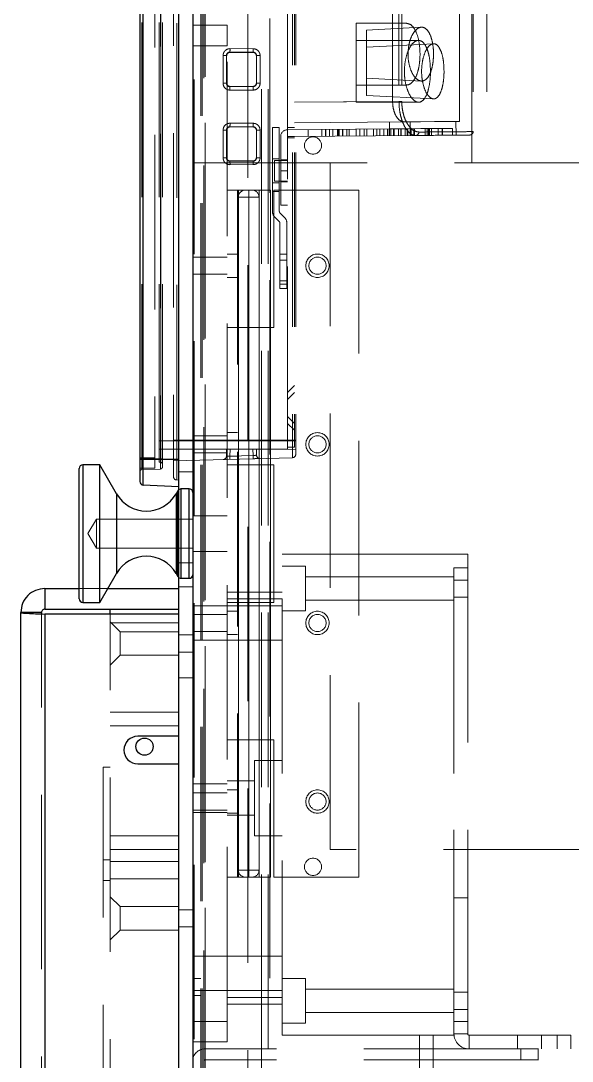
# Model space of a CAD drawing. Header units: millimetres. Extents: x 108 to 5832, y 144 to 4056.
# Drawn here: x 3831.8 to 3912, y 1294 to 1445.5 of the extents above; entities that cross this region are included whole.
import ezdxf

# ---------------------------------------------------------------- set-up
doc = ezdxf.new("R2010")
doc.units = ezdxf.units.MM
doc.header["$LTSCALE"] = 20
doc.linetypes.add('HIDDEN', pattern=[1.905, 1.27, -0.635])

msp = doc.modelspace()

# ---------------------------------------------------------------- linework, layer by layer
at = {"color": 7, "linetype": 'Continuous', "lineweight": 25}
for p, q in [((3856.82, 1767.81), (3856.82, 1131.81)), ((3849.12, 1525.43), (3849.12, 1381.61)), ((3854.82, 1377.22), (3854.82, 1522.41)), ((3849.59, 1381.61), (3849.12, 1381.61)), ((3854.82, 1381.61), (3849.59, 1381.61)), ((3849.59, 1381.61), (3849.59, 1377.89)), ((3840.32, 1366.85), (3840.32, 1380.31)), ((3843.32, 1380.81), (3840.82, 1380.81)), ((3845.75, 1376.6), (3843.32, 1380.81)), ((3843.32, 1360.81), (3843.32, 1380.81)), ((3854.82, 1377.61), (3849.59, 1377.89)), ((3854.68, 1377.06), (3854.41, 1376.6)), ((3856.32, 1377.31), (3855.11, 1377.31)), ((3840.32, 1361.31), (3840.32, 1366.85)), ((3843.32, 1360.81), (3845.75, 1365.02)), ((3854.41, 1365.02), (3854.68, 1364.56)), ((3854.82, 1219.22), (3854.82, 1364.41)), ((3855.11, 1364.31), (3856.32, 1364.31)), ((3835.32, 1362.81), (3835.32, 1359.81)), ((3835.32, 1362.81), (3840.32, 1362.81)), ((3844.47, 1362.81), (3854.82, 1362.81)), ((3840.82, 1360.81), (3843.32, 1360.81)), ((3831.82, 1269.31), (3831.82, 1359.31)), ((3834.82, 1359.31), (3831.82, 1359.31)), ((3835.32, 1359.81), (3854.82, 1359.81)), ((3835.32, 1359.11), (3835.32, 1269.52)), ((3854.82, 1359.11), (3835.32, 1359.11)), ((3844.82, 1359.11), (3844.82, 1359.81)), ((3854.82, 1341.31), (3848.82, 1341.31)), ((3848.82, 1337.31), (3854.82, 1337.31))]:
    msp.add_line(p, q, dxfattribs=at)
at = {"color": 1, "linetype": 'HIDDEN', "lineweight": 18}
for p, q in [((3858.62, 1767.51), (3858.62, 1132.12)), ((3858.42, 1132.32), (3858.42, 1767.31)), ((3858.02, 1761.81), (3858.02, 1137.81)), ((3858.22, 1761.81), (3858.22, 1137.81)), ((3858.62, 1138.52), (3858.62, 1761.11)), ((3857.02, 1144.81), (3857.02, 1754.81)), ((3864.82, 1752.81), (3864.82, 1146.81)), ((3849.41, 1381.71), (3849.41, 1619.51)), ((3849.59, 1381.61), (3849.59, 1619.61)), ((3851.32, 1619.36), (3851.32, 1381.86)), ((3851.92, 1381.71), (3851.92, 1619.52)), ((3852.13, 1619.51), (3852.13, 1381.71)), ((3852.19, 1381.71), (3852.19, 1619.51)), ((3852.19, 1619.51), (3852.19, 1381.71)), ((3852.42, 1381.71), (3852.42, 1619.51)), ((3854.02, 1619.61), (3854.02, 1381.61)), ((3854.5, 1381.61), (3854.5, 1619.61)), ((3870.62, 1384.31), (3870.62, 1616.91)), ((3871.33, 1616.81), (3871.33, 1384.41)), ((3871.62, 1616.81), (3871.62, 1384.41)), ((3871.82, 1616.81), (3871.82, 1384.41)), ((3849.13, 1406.31), (3849.13, 1594.91)), ((3895.62, 1430.82), (3895.62, 1582.35)), ((3897.42, 1424.81), (3897.42, 1574.81)), ((3897.62, 1574.81), (3897.62, 1424.81)), ((3899.62, 1574.81), (3899.62, 1424.81)), ((3885.9, 1445.11), (3885.9, 1569.11)), ((3886.82, 1461.52), (3886.82, 1433.74)), ((3887.23, 1461.52), (3887.23, 1433.74)), ((3866.82, 1295.81), (3866.82, 1445.81)), ((3867.82, 1295.81), (3867.82, 1445.81)), ((3868.02, 1445.81), (3868.02, 1295.81)), ((3880.62, 1436.11), (3880.62, 1445.11)), ((3880.62, 1445.11), (3885.9, 1445.11)), ((3885.9, 1445.11), (3887.86, 1445.11)), ((3885.9, 1445.11), (3885.9, 1436.11)), ((3856.82, 1444.81), (3861.82, 1444.81)), ((3861.82, 1444.81), (3861.82, 1441.81)), ((3890.08, 1444.53), (3882.12, 1444.11)), ((3882.12, 1444.11), (3882.12, 1437.11)), ((3861.82, 1441.81), (3856.82, 1441.81)), ((3861.82, 1299.81), (3861.82, 1441.81)), ((3889.68, 1442.61), (3880.62, 1442.61)), ((3891.84, 1442.12), (3882.12, 1441.61)), ((3861.24, 1436.37), (3861.24, 1440.41)), ((3861.24, 1440.41), (3861.73, 1440.41)), ((3861.24, 1440.41), (3861.73, 1440.41)), ((3861.73, 1436.37), (3861.73, 1440.41)), ((3861.76, 1440.37), (3861.73, 1440.41)), ((3861.76, 1436.41), (3861.76, 1440.37)), ((3862.23, 1440.91), (3865.61, 1440.9)), ((3862.26, 1440.87), (3862.23, 1440.91)), ((3862.24, 1441.41), (3865.62, 1441.4)), ((3862.26, 1440.87), (3865.58, 1440.87)), ((3865.58, 1440.87), (3865.61, 1440.9)), ((3866.11, 1440.4), (3866.08, 1440.37)), ((3866.08, 1440.37), (3866.08, 1436.41)), ((3866.11, 1440.4), (3866.62, 1440.4)), ((3866.11, 1440.4), (3866.11, 1436.38)), ((3866.62, 1440.4), (3866.11, 1440.4)), ((3866.62, 1440.4), (3866.62, 1436.38)), ((3861.24, 1436.37), (3861.73, 1436.37)), ((3861.24, 1436.37), (3861.73, 1436.37)), ((3861.76, 1436.41), (3861.73, 1436.37)), ((3862.26, 1435.91), (3862.23, 1435.87)), ((3865.61, 1435.88), (3862.23, 1435.87)), ((3865.58, 1435.91), (3862.26, 1435.91)), ((3865.58, 1435.91), (3865.61, 1435.88)), ((3866.08, 1436.41), (3866.11, 1436.38)), ((3866.62, 1436.38), (3866.11, 1436.38)), ((3866.62, 1436.38), (3866.11, 1436.38)), ((3885.9, 1436.11), (3880.62, 1436.11)), ((3880.62, 1436.11), (3880.62, 1433.61)), ((3882.12, 1437.11), (3882.12, 1434.61)), ((3882.12, 1437.11), (3890.08, 1436.7)), ((3887.86, 1436.11), (3885.9, 1436.11)), ((3885.9, 1433.74), (3885.9, 1436.11)), ((3865.62, 1435.38), (3862.24, 1435.37)), ((3882.12, 1434.61), (3891.84, 1434.1)), ((3886.82, 1433.74), (3871.62, 1433.61)), ((3871.62, 1433.61), (3885.9, 1433.74)), ((3880.62, 1433.61), (3889.68, 1433.61)), ((3887.23, 1433.74), (3886.82, 1433.74)), ((3887.23, 1433.74), (3886.82, 1433.74)), ((3862.23, 1430.06), (3865.61, 1430.05)), ((3862.23, 1430.06), (3862.26, 1430.02)), ((3862.24, 1430.56), (3865.62, 1430.55)), ((3862.26, 1430.02), (3865.58, 1430.02)), ((3865.58, 1430.02), (3865.61, 1430.05)), ((3869.42, 1429.91), (3868.42, 1429.91)), ((3868.42, 1429.91), (3868.42, 1417.74)), ((3869.42, 1417.74), (3869.42, 1429.91)), ((3885.44, 1429.73), (3870.61, 1429.61)), ((3870.62, 1429.91), (3871.62, 1429.91)), ((3887.54, 1430.75), (3871.62, 1430.61)), ((3880.62, 1428.69), (3880.62, 1429.69)), ((3881.12, 1429.7), (3881.12, 1428.7)), ((3881.13, 1428.7), (3881.13, 1429.7)), ((3881.78, 1428.7), (3881.78, 1429.7)), ((3882.13, 1429.71), (3882.13, 1428.71)), ((3883.12, 1428.71), (3883.12, 1429.71)), ((3883.62, 1429.72), (3883.62, 1428.72)), ((3884.04, 1428.72), (3884.04, 1429.72)), ((3884.64, 1428.73), (3884.64, 1429.73)), ((3885.18, 1428.73), (3885.18, 1429.73)), ((3885.21, 1428.73), (3885.21, 1429.73)), ((3885.44, 1429.73), (3885.44, 1428.73)), ((3885.47, 1428.74), (3885.46, 1430.73)), ((3885.62, 1428.74), (3885.62, 1429.74)), ((3886.01, 1428.74), (3886.01, 1429.74)), ((3886.12, 1429.74), (3886.12, 1428.74)), ((3886.76, 1428.75), (3886.76, 1429.75)), ((3887.11, 1428.75), (3887.11, 1429.75)), ((3887.14, 1428.75), (3887.14, 1429.75)), ((3887.74, 1428.75), (3887.74, 1429.75)), ((3888, 1428.76), (3888, 1429.76)), ((3888.11, 1428.76), (3888.11, 1429.76)), ((3888.12, 1428.76), (3888.12, 1429.76)), ((3888.45, 1430.76), (3888.47, 1428.76)), ((3888.62, 1429.76), (3888.62, 1428.76)), ((3889.01, 1428.77), (3889, 1429.77)), ((3889.08, 1428.77), (3889.08, 1429.77)), ((3890.62, 1428.78), (3890.62, 1429.78)), ((3890.95, 1428.78), (3890.95, 1429.78)), ((3891.12, 1429.78), (3891.12, 1428.78)), ((3891.26, 1429.79), (3891.26, 1428.79)), ((3891.55, 1428.79), (3891.55, 1429.79)), ((3892.54, 1428.8), (3892.54, 1429.8)), ((3893.12, 1428.8), (3893.12, 1429.8)), ((3893.14, 1428.8), (3893.14, 1429.8)), ((3894.62, 1429.81), (3894.62, 1428.81)), ((3895.11, 1430.82), (3895.13, 1428.82)), ((3861.24, 1425.52), (3861.24, 1429.56)), ((3861.24, 1429.56), (3861.73, 1429.56)), ((3861.73, 1429.56), (3861.24, 1429.56)), ((3861.73, 1425.52), (3861.73, 1429.56)), ((3861.76, 1429.52), (3861.73, 1429.56)), ((3861.76, 1425.56), (3861.76, 1429.52)), ((3866.08, 1429.52), (3866.11, 1429.55)), ((3866.08, 1429.52), (3866.08, 1425.56)), ((3866.62, 1429.55), (3866.11, 1429.55)), ((3866.11, 1429.55), (3866.11, 1425.53)), ((3866.62, 1429.55), (3866.11, 1429.55)), ((3866.62, 1429.55), (3866.62, 1425.53)), ((3869.62, 1428.61), (3869.62, 1423.61)), ((3870.62, 1428.51), (3870.72, 1428.61)), ((3870.62, 1428.41), (3871.62, 1428.41)), ((3870.72, 1428.61), (3871.62, 1428.61)), ((3889.26, 1428.77), (3871.62, 1428.61)), ((3873.62, 1429.63), (3873.62, 1428.63)), ((3875.62, 1428.65), (3875.62, 1429.65)), ((3876.12, 1429.65), (3876.12, 1428.65)), ((3876.21, 1429.65), (3876.21, 1428.65)), ((3876.71, 1428.66), (3876.71, 1429.66)), ((3877.21, 1428.66), (3877.21, 1429.66)), ((3877.88, 1428.67), (3877.88, 1429.67)), ((3878, 1428.67), (3878, 1429.67)), ((3878.12, 1428.67), (3878.12, 1429.67)), ((3878.6, 1428.68), (3878.6, 1429.68)), ((3878.62, 1429.68), (3878.62, 1428.68)), ((3878.64, 1428.68), (3878.64, 1429.68)), ((3879.24, 1428.68), (3879.24, 1429.68)), ((3879.56, 1428.68), (3879.56, 1429.68)), ((3861.24, 1425.52), (3861.73, 1425.52)), ((3861.24, 1425.52), (3861.73, 1425.52)), ((3861.76, 1425.56), (3861.73, 1425.52)), ((3866.08, 1425.56), (3866.11, 1425.53)), ((3866.62, 1425.53), (3866.11, 1425.53)), ((3866.62, 1425.53), (3866.11, 1425.53)), ((3869.42, 1425.36), (3868.42, 1425.36)), ((3870.62, 1425.21), (3869.62, 1425.21)), ((3856.82, 1424.81), (3897.42, 1424.81)), ((3862.26, 1425.06), (3862.23, 1425.02)), ((3865.61, 1425.03), (3862.23, 1425.02)), ((3865.62, 1424.53), (3862.24, 1424.52)), ((3865.58, 1425.06), (3862.26, 1425.06)), ((3865.58, 1425.06), (3865.61, 1425.03)), ((3868.72, 1425.11), (3868.72, 1422.11)), ((3870.62, 1425.11), (3868.72, 1425.11)), ((3876.82, 1324.81), (3876.82, 1424.81)), ((3899.62, 1424.81), (3897.42, 1424.81)), ((3899.62, 1424.81), (3956.82, 1424.81)), ((3869.62, 1423.61), (3870.62, 1423.61)), ((3869.62, 1423.61), (3869.62, 1418.61)), ((3861.82, 1420.81), (3863.32, 1420.81)), ((3863.32, 1420.81), (3863.32, 1320.81)), ((3863.32, 1420.81), (3864.97, 1420.81)), ((3863.47, 1420.81), (3863.47, 1400.81)), ((3864.97, 1420.81), (3864.97, 1400.81)), ((3868.12, 1420.81), (3864.97, 1420.81)), ((3866.47, 1400.81), (3866.47, 1420.81)), ((3868.12, 1400.81), (3868.12, 1420.81)), ((3868.42, 1421.86), (3869.42, 1421.86)), ((3868.42, 1420.61), (3869.42, 1420.61)), ((3880.97, 1420.81), (3868.62, 1420.81)), ((3868.62, 1420.81), (3868.62, 1400.81)), ((3868.72, 1422.11), (3870.62, 1422.11)), ((3869.62, 1422.01), (3870.62, 1422.01)), ((3880.97, 1320.81), (3880.97, 1420.81)), ((3866.47, 1419.81), (3863.47, 1419.81)), ((3863.47, 1419.81), (3863.47, 1321.81)), ((3866.47, 1321.81), (3866.47, 1419.81)), ((3869.62, 1418.61), (3870.62, 1418.61)), ((3868.8, 1416.82), (3869.43, 1416.19)), ((3869.51, 1417.53), (3870.14, 1416.9)), ((3869.52, 1415.98), (3869.52, 1411.51)), ((3870.52, 1411.51), (3870.52, 1415.98)), ((3863.32, 1411.51), (3861.82, 1411.51)), ((3870.52, 1411.51), (3869.52, 1411.51)), ((3869.52, 1411.51), (3869.52, 1406.51)), ((3870.52, 1411.51), (3870.52, 1406.51)), ((3861.82, 1411.06), (3856.82, 1411.06)), ((3870.52, 1410.61), (3869.52, 1410.61)), ((3856.82, 1408.56), (3861.82, 1408.56)), ((3849.13, 1407.81), (3849.12, 1407.81)), ((3861.82, 1408.11), (3863.32, 1408.11)), ((3870.52, 1407.61), (3869.52, 1407.61)), ((3869.52, 1407.13), (3870.52, 1407.13)), ((3849.12, 1406.31), (3849.13, 1406.31)), ((3870.52, 1406.51), (3869.52, 1406.51)), ((3861.82, 1400.81), (3863.32, 1400.81)), ((3863.32, 1400.81), (3864.97, 1400.81)), ((3863.47, 1400.81), (3863.47, 1380.81)), ((3864.97, 1400.81), (3868.12, 1400.81)), ((3864.97, 1400.81), (3864.97, 1380.81)), ((3866.47, 1380.81), (3866.47, 1400.81)), ((3868.12, 1380.81), (3868.12, 1400.81)), ((3868.62, 1400.81), (3868.12, 1400.81)), ((3871.62, 1392.36), (3870.62, 1391.36)), ((3871.62, 1391.36), (3870.62, 1390.36)), ((3870.62, 1387.86), (3871.62, 1386.86)), ((3870.62, 1386.86), (3871.62, 1385.86)), ((3870.62, 1384.31), (3851.92, 1384.31)), ((3871.33, 1384.41), (3854.02, 1384.41)), ((3861.82, 1385.06), (3856.82, 1385.06)), ((3863.32, 1385.51), (3861.82, 1385.51)), ((3871.62, 1384.41), (3870.62, 1384.41)), ((3871.82, 1384.27), (3870.62, 1384.31)), ((3870.62, 1384.31), (3870.62, 1383.41)), ((3871.33, 1384.41), (3871.33, 1381.87)), ((3871.82, 1384.41), (3871.33, 1384.41)), ((3871.82, 1384.41), (3871.33, 1384.41)), ((3871.33, 1381.87), (3871.33, 1384.41)), ((3871.62, 1384.41), (3871.62, 1383.41)), ((3871.82, 1384.27), (3871.82, 1384.41)), ((3870.62, 1383.11), (3851.92, 1383.11)), ((3861.76, 1383.11), (3861.73, 1382.09)), ((3862.26, 1383.11), (3862.23, 1382.11)), ((3865.58, 1383.11), (3865.61, 1382.2)), ((3866.11, 1382.23), (3866.08, 1383.11)), ((3871.62, 1383.41), (3870.62, 1383.41)), ((3870.62, 1383.11), (3871.82, 1383.07)), ((3851.32, 1381.86), (3849.12, 1381.86)), ((3849.41, 1381.71), (3849.12, 1381.71)), ((3849.41, 1381.71), (3849.12, 1381.71)), ((3849.12, 1381.61), (3849.59, 1381.61)), ((3849.41, 1381.71), (3849.41, 1380.13)), ((3852.13, 1381.71), (3849.41, 1381.71)), ((3849.41, 1380.13), (3849.41, 1381.71)), ((3849.59, 1377.89), (3849.59, 1381.61)), ((3849.59, 1381.61), (3854.82, 1381.61)), ((3851.32, 1381.86), (3851.32, 1380.36)), ((3851.92, 1381.71), (3852.19, 1381.71)), ((3852.19, 1381.71), (3851.92, 1381.71)), ((3852.13, 1381.71), (3852.13, 1380.22)), ((3852.13, 1381.71), (3852.42, 1381.71)), ((3852.13, 1380.22), (3852.13, 1381.71)), ((3852.13, 1381.71), (3852.42, 1381.71)), ((3852.42, 1381.71), (3852.19, 1381.71)), ((3852.42, 1381.71), (3852.19, 1381.71)), ((3852.19, 1381.71), (3852.19, 1381.71)), ((3871.33, 1381.87), (3854.02, 1381.41)), ((3854.5, 1381.61), (3854.02, 1381.61)), ((3854.5, 1381.61), (3854.02, 1381.61)), ((3854.5, 1378.63), (3854.5, 1381.61)), ((3854.82, 1381.61), (3854.5, 1381.61)), ((3854.5, 1381.61), (3854.5, 1378.63)), ((3856.82, 1382.56), (3861.82, 1382.56)), ((3861.31, 1381.61), (3861.24, 1381.6)), ((3861.82, 1382.11), (3863.32, 1382.11)), ((3862.23, 1382.11), (3865.61, 1382.2)), ((3840.82, 1360.81), (3840.82, 1380.81)), ((3851.32, 1380.36), (3849.12, 1380.36)), ((3849.41, 1380.13), (3852.13, 1380.22)), ((3851.92, 1381.21), (3852.19, 1381.21)), ((3852.19, 1381.21), (3852.19, 1381.21)), ((3856.82, 1379.81), (3854.82, 1379.81)), ((3861.82, 1380.81), (3863.32, 1380.81)), ((3863.32, 1380.81), (3864.97, 1380.81)), ((3863.47, 1380.81), (3863.47, 1360.81)), ((3864.97, 1380.81), (3864.97, 1360.81)), ((3868.12, 1380.81), (3864.97, 1380.81)), ((3866.47, 1360.81), (3866.47, 1380.81)), ((3868.12, 1380.81), (3868.62, 1380.81)), ((3868.12, 1360.81), (3868.12, 1380.81)), ((3868.62, 1380.81), (3868.62, 1360.81)), ((3854.5, 1378.63), (3854.82, 1378.61)), ((3854.68, 1377.06), (3854.68, 1364.56)), ((3854.82, 1364.41), (3854.82, 1377.22)), ((3855.11, 1364.31), (3855.11, 1377.31)), ((3856.32, 1377.31), (3856.32, 1373.53)), ((3845.75, 1373.23), (3845.75, 1376.6)), ((3854.41, 1373.23), (3854.41, 1376.6)), ((3842.82, 1372.91), (3841.56, 1370.81)), ((3842.82, 1372.91), (3842.82, 1368.71)), ((3856.82, 1372.91), (3842.82, 1372.91)), ((3845.75, 1365.02), (3845.75, 1373.23)), ((3854.41, 1365.02), (3854.41, 1373.23)), ((3856.32, 1373.53), (3856.32, 1364.31)), ((3861.82, 1373.41), (3856.82, 1373.41)), ((3841.56, 1370.81), (3842.82, 1368.71)), ((3842.82, 1368.71), (3856.82, 1368.71)), ((3856.82, 1368.21), (3861.82, 1368.21)), ((3869.82, 1297.81), (3869.82, 1367.81)), ((3869.82, 1367.81), (3894.82, 1367.81)), ((3894.82, 1297.81), (3894.82, 1367.81)), ((3894.82, 1367.81), (3896.82, 1367.81)), ((3896.82, 1367.81), (3896.82, 1365.81)), ((3856.82, 1366.56), (3854.82, 1366.56)), ((3873.22, 1366.06), (3869.82, 1366.06)), ((3873.22, 1359.56), (3873.22, 1366.06)), ((3896.82, 1365.81), (3894.82, 1365.81)), ((3894.82, 1365.81), (3894.82, 1317.81)), ((3896.82, 1365.81), (3896.82, 1317.81)), ((3854.82, 1363.06), (3856.82, 1363.06)), ((3894.82, 1364.51), (3873.22, 1364.51)), ((3896.82, 1364.06), (3894.82, 1364.06)), ((3840.32, 1362.81), (3844.47, 1362.81)), ((3861.82, 1362.31), (3869.82, 1362.31)), ((3894.82, 1361.56), (3896.82, 1361.56)), ((3861.82, 1360.31), (3856.82, 1360.31)), ((3869.82, 1361.31), (3861.82, 1361.31)), ((3861.82, 1360.81), (3863.32, 1360.81)), ((3869.82, 1360.31), (3861.82, 1360.31)), ((3863.32, 1360.81), (3864.97, 1360.81)), ((3863.47, 1360.81), (3863.47, 1340.81)), ((3864.97, 1360.81), (3868.12, 1360.81)), ((3864.97, 1360.81), (3864.97, 1340.81)), ((3866.47, 1340.81), (3866.47, 1360.81)), ((3868.12, 1340.81), (3868.12, 1360.81)), ((3868.62, 1360.81), (3868.12, 1360.81)), ((3873.22, 1361.11), (3894.82, 1361.11)), ((3834.82, 1269.31), (3834.82, 1359.31)), ((3835.32, 1359.11), (3835.32, 1269.52)), ((3844.82, 1357.81), (3844.82, 1359.11)), ((3861.82, 1359.06), (3856.82, 1359.06)), ((3863.32, 1359.51), (3861.82, 1359.51)), ((3869.82, 1359.56), (3873.22, 1359.56)), ((3846.27, 1356.51), (3844.82, 1357.96)), ((3854.82, 1357.81), (3844.82, 1357.81)), ((3844.82, 1271.81), (3844.82, 1357.81)), ((3846.27, 1354.81), (3846.27, 1356.51)), ((3854.82, 1356.51), (3846.27, 1356.51)), ((3856.82, 1356.06), (3854.82, 1356.06)), ((3856.82, 1356.56), (3861.82, 1356.56)), ((3861.82, 1356.11), (3863.32, 1356.11)), ((3846.27, 1353.11), (3846.27, 1354.81)), ((3856.82, 1355.31), (3861.82, 1355.31)), ((3861.82, 1355.31), (3869.82, 1355.31)), ((3844.82, 1351.66), (3846.27, 1353.11)), ((3846.27, 1353.11), (3854.82, 1353.11)), ((3854.82, 1353.56), (3856.82, 1353.56)), ((3854.82, 1349.81), (3856.82, 1349.81)), ((3854.82, 1344.81), (3844.82, 1344.81)), ((3844.82, 1342.81), (3854.82, 1342.81)), ((3861.82, 1340.81), (3863.32, 1340.81)), ((3864.97, 1340.81), (3863.32, 1340.81)), ((3863.47, 1340.81), (3863.47, 1320.81)), ((3864.97, 1340.81), (3864.97, 1320.81)), ((3868.12, 1340.81), (3864.97, 1340.81)), ((3866.47, 1320.81), (3866.47, 1340.81)), ((3868.12, 1340.81), (3868.62, 1340.81)), ((3868.12, 1320.81), (3868.12, 1340.81)), ((3868.62, 1340.81), (3868.62, 1320.81)), ((3865.82, 1337.81), (3865.82, 1326.81)), ((3869.82, 1337.81), (3865.82, 1337.81)), ((3843.82, 1336.81), (3844.82, 1336.81)), ((3843.82, 1276.81), (3843.82, 1336.81)), ((3861.82, 1334.41), (3856.82, 1334.41)), ((3865.82, 1334.81), (3861.82, 1334.81)), ((3861.82, 1333.06), (3856.82, 1333.06)), ((3863.32, 1333.51), (3861.82, 1333.51)), ((3856.82, 1330.56), (3861.82, 1330.56)), ((3856.82, 1330.21), (3861.82, 1330.21)), ((3861.82, 1330.11), (3863.32, 1330.11)), ((3861.82, 1329.81), (3865.82, 1329.81)), ((3854.82, 1326.81), (3844.82, 1326.81)), ((3865.82, 1326.81), (3869.82, 1326.81)), ((3844.82, 1324.81), (3854.82, 1324.81)), ((3956.82, 1324.81), (3876.82, 1324.81)), ((3844.82, 1323.31), (3843.82, 1323.31)), ((3854.82, 1323.06), (3844.82, 1323.06)), ((3861.82, 1320.81), (3863.32, 1320.81)), ((3863.32, 1320.81), (3864.97, 1320.81)), ((3866.47, 1321.81), (3863.47, 1321.81)), ((3864.97, 1320.81), (3868.12, 1320.81)), ((3868.62, 1320.81), (3880.97, 1320.81)), ((3843.82, 1320.31), (3844.82, 1320.31)), ((3844.82, 1320.56), (3854.82, 1320.56)), ((3846.27, 1316.51), (3844.82, 1317.96)), ((3894.82, 1317.81), (3896.82, 1317.81)), ((3896.82, 1299.81), (3896.82, 1317.81)), ((3846.27, 1314.81), (3846.27, 1316.51)), ((3854.82, 1316.51), (3846.27, 1316.51)), ((3846.27, 1313.11), (3846.27, 1314.81)), ((3856.82, 1316.06), (3854.82, 1316.06)), ((3844.82, 1311.66), (3846.27, 1313.11)), ((3846.27, 1313.11), (3854.82, 1313.11)), ((3854.82, 1313.56), (3856.82, 1313.56)), ((3861.82, 1309.31), (3856.82, 1309.31)), ((3869.82, 1309.31), (3861.82, 1309.31)), ((3858.02, 1306.06), (3856.82, 1306.06)), ((3873.22, 1306.06), (3869.82, 1306.06)), ((3873.22, 1299.56), (3873.22, 1306.06)), ((3856.82, 1304.31), (3861.82, 1304.31)), ((3861.82, 1304.31), (3869.82, 1304.31)), ((3894.82, 1304.51), (3873.22, 1304.51)), ((3896.82, 1304.06), (3894.82, 1304.06)), ((3856.82, 1303.56), (3858.02, 1303.56)), ((3861.82, 1303.31), (3869.82, 1303.31)), ((3869.82, 1302.31), (3861.82, 1302.31)), ((3873.22, 1301.11), (3894.82, 1301.11)), ((3894.82, 1301.56), (3896.82, 1301.56)), ((3856.82, 1299.81), (3861.82, 1299.81)), ((3861.82, 1299.81), (3861.82, 1296.81)), ((3869.82, 1299.56), (3873.22, 1299.56)), ((3894.82, 1299.81), (3894.82, 1298.01)), ((3896.82, 1299.81), (3894.82, 1299.81)), ((3896.82, 1299.81), (3896.82, 1298.01)), ((3894.82, 1298.01), (3896.82, 1298.01)), ((3861.82, 1296.81), (3856.82, 1296.81)), ((3869.82, 1297.81), (3894.82, 1297.81)), ((3889.82, 1297.81), (3889.82, 1287.81)), ((3891.82, 1287.81), (3891.82, 1297.81)), ((3897.02, 1297.81), (3897.02, 1295.81)), ((3897.02, 1297.81), (3909.82, 1297.81)), ((3904.07, 1297.81), (3904.07, 1295.81)), ((3907.57, 1295.81), (3907.57, 1297.81)), ((3909.82, 1295.81), (3909.82, 1297.81)), ((3909.82, 1297.81), (3911.82, 1297.81)), ((3911.82, 1297.81), (3911.82, 1295.81)), ((3858.62, 1295.81), (3858.62, 1294.21)), ((3858.62, 1295.81), (3866.82, 1295.81)), ((3945.22, 1295.81), (3866.82, 1295.81)), ((3866.82, 1295.81), (3866.82, 1294.21)), ((3904.57, 1295.81), (3904.57, 1294.21)), ((3907.07, 1294.21), (3907.07, 1295.81)), ((3866.82, 1294.21), (3858.62, 1294.21)), ((3866.82, 1289.41), (3866.82, 1294.21)), ((3945.22, 1294.21), (3866.82, 1294.21))]:
    msp.add_line(p, q, dxfattribs=at)
at = {"color": 8, "linetype": 'Continuous', "lineweight": 25}
for p, q in [((3849.59, 1525.5), (3849.59, 1381.61)), ((3840.82, 1380.81), (3840.82, 1366.64)), ((3854.68, 1368.21), (3854.68, 1377.06)), ((3855.11, 1377.31), (3855.11, 1368.1)), ((3856.32, 1364.31), (3856.32, 1377.31)), ((3845.75, 1376.6), (3845.75, 1365.02)), ((3854.41, 1376.6), (3854.41, 1365.02)), ((3854.68, 1364.56), (3854.68, 1368.21)), ((3855.11, 1368.1), (3855.11, 1364.31)), ((3840.82, 1366.64), (3840.82, 1360.81))]:
    msp.add_line(p, q, dxfattribs=at)
at = {"color": 1, "linetype": 'HIDDEN', "lineweight": 18, "flags": 128}
for points in [[(3885.44, 1429.73), (3885.97, 1429.74), (3886.49, 1429.74), (3886.96, 1429.75), (3887.38, 1429.75), (3887.73, 1429.75), (3888, 1429.76)], [(3895.62, 1430.82), (3895.39, 1430.82), (3894.71, 1430.82), (3893.57, 1430.81), (3891.99, 1430.79), (3889.98, 1430.77), (3887.54, 1430.75)], [(3888, 1429.76), (3890, 1429.77), (3891.66, 1429.79), (3892.99, 1429.8), (3893.98, 1429.81), (3894.62, 1429.81)]]:
    msp.add_lwpolyline(points, dxfattribs=at)
at = {"color": 1, "linetype": 'HIDDEN', "lineweight": 18}
for centre, radius in [((3874.32, 1427.31), 1.25), ((3874.97, 1409.81), 1.7), ((3874.97, 1409.81), 1.25), ((3874.97, 1383.81), 1.7), ((3874.97, 1383.81), 1.25), ((3874.97, 1357.81), 1.7), ((3874.97, 1357.81), 1.25), ((3874.97, 1331.81), 1.7), ((3874.97, 1331.81), 1.25), ((3874.32, 1322.31), 1.25)]:
    msp.add_circle(centre, radius, dxfattribs=at)
at = {"color": 7, "linetype": 'Continuous', "lineweight": 25}
msp.add_circle((3849.82, 1339.81), 1.25, dxfattribs=at)
at = {"color": 1, "linetype": 'HIDDEN', "lineweight": 18}
for centre, radius, start, end in [((3857.09, 1441.29), 5.16, 355.7226, 1.2779), ((3860.43, 1441.29), 5.19, 355.7425, 1.2581), ((3857.08, 1435.49), 5.16, 358.7246, 4.2748), ((3860.43, 1435.49), 5.19, 358.7418, 4.2584), ((3857.09, 1430.44), 5.16, 355.7219, 1.2787), ((3860.43, 1430.44), 5.19, 355.7417, 1.2588), ((3870.62, 1428.61), 1, 90.5, 180), ((3889.23, 1429.24), 0.476, 273.6897, 2.9593), ((3897.12, 1429.34), 0.5, 270.5, 0), ((3857.09, 1424.64), 5.16, 358.7213, 4.2781), ((3860.43, 1424.64), 5.19, 358.7412, 4.2583), ((3864.47, 1419.81), 1, 90, 180), ((3865.47, 1419.81), 1, 0, 90), ((3869.72, 1417.74), 1.3, 180, 225), ((3869.72, 1417.74), 0.3, 180, 225), ((3869.22, 1415.98), 0.3, 0, 45), ((3869.22, 1415.98), 1.3, 0, 45), ((3861.23, 1382.1), 0.5, 271.5, 358), ((4011.61, 1385.92), 149.43, 181.4609, 181.6459), ((3986.61, 1385.24), 121.04, 181.4396, 181.668), ((3866.61, 1382.24), 0.5, 182, 271.5), ((3871.32, 1382.37), 0.5, 271.5, 360), ((3849.42, 1379.83), 0.3, 92, 180), ((3852.12, 1380.52), 0.3, 272, 0), ((3852.12, 1380.91), 0.3, 360, 76.4239), ((3854.52, 1379.12), 0.5, 180, 268), ((3864.47, 1321.81), 1, 180, 270), ((3865.47, 1321.81), 1, 270, 0), ((3897.02, 1298.01), 2.2, 180, 270), ((3897.02, 1298.01), 0.2, 180, 270), ((3858.62, 1294.01), 1.8, 90, 180), ((3858.62, 1294.01), 0.2, 90, 180)]:
    msp.add_arc(centre, radius, start, end, dxfattribs=at)
at = {"color": 7, "linetype": 'Continuous', "lineweight": 25}
for centre, radius, start, end in [((3840.82, 1380.31), 0.5, 90, 180), ((3849.62, 1378.39), 0.5, 180, 267), ((3855.11, 1376.81), 0.5, 90, 150), ((3856.32, 1376.81), 0.5, 0, 90), ((3850.08, 1379.1), 5, 210, 330), ((3850.08, 1362.52), 5, 30, 150), ((3856.32, 1364.81), 0.5, 270, 0), ((3855.11, 1364.81), 0.5, 210, 270), ((3840.82, 1361.31), 0.5, 180, 270), ((3848.82, 1339.31), 2, 90, 270)]:
    msp.add_arc(centre, radius, start, end, dxfattribs=at)
at = {"color": 1, "linetype": 'HIDDEN', "lineweight": 18}
for centre, major_axis in [((3862.26, 1440.37), (-0.354, 0.354)), ((3865.58, 1440.37), (0.354, 0.354)), ((3862.26, 1436.41), (-0.354, -0.354)), ((3865.58, 1436.41), (0.354, -0.354)), ((3862.26, 1429.52), (-0.354, 0.354)), ((3865.58, 1429.52), (0.354, 0.354)), ((3862.26, 1425.56), (-0.354, -0.354)), ((3865.58, 1425.56), (0.354, -0.354))]:
    msp.add_ellipse(centre, major_axis=major_axis, ratio=0.998783, start_param=5.498396, end_param=7.067974, dxfattribs=at)
for points, knots in [([(3887.86, 1445.11), (3888.13, 1445.06), (3888.65, 1444.95), (3889.28, 1444.04), (3889.71, 1442.74), (3889.9, 1441.25), (3889.89, 1439.77), (3889.69, 1438.42), (3889.32, 1437.29), (3888.78, 1436.47), (3888.27, 1436.14), (3887.95, 1436.12), (3887.86, 1436.11)], [0, 0, 0, 0, 0.1215871, 0.2434736, 0.3567956, 0.459919, 0.5565537, 0.6512623, 0.7481739, 0.8508429, 0.9619818, 1, 1, 1, 1]), ([(3888.15, 1440.61), (3888.17, 1441.02), (3888.21, 1441.82), (3888.5, 1442.9), (3888.95, 1443.79), (3889.53, 1444.41), (3890.19, 1444.62), (3890.85, 1444.31), (3891.38, 1443.5), (3891.72, 1442.33), (3891.84, 1441.31), (3891.86, 1440.33), (3891.79, 1439.37), (3891.56, 1438.25), (3891.18, 1437.37), (3890.67, 1436.79), (3890.04, 1436.62), (3889.36, 1436.94), (3888.74, 1437.75), (3888.3, 1438.95), (3888.15, 1439.98), (3888.15, 1440.52), (3888.15, 1440.61)], [0, 0, 0, 0, 0.046404, 0.092721, 0.14164, 0.196102, 0.255896, 0.318142, 0.378536, 0.434235, 0.485243, 0.500026, 0.548134, 0.596195, 0.645625, 0.698467, 0.755608, 0.816605, 0.878759, 0.937389, 0.989178, 1, 1, 1, 1]), ([(3891.4, 1438.11), (3891.39, 1438.6), (3891.36, 1439.57), (3891.11, 1440.86), (3890.72, 1441.88), (3890.2, 1442.52), (3889.56, 1442.7), (3888.87, 1442.32), (3888.24, 1441.38), (3887.78, 1440.03), (3887.63, 1438.85), (3887.61, 1437.76), (3887.69, 1436.71), (3888, 1435.45), (3888.48, 1434.43), (3889.09, 1433.74), (3889.78, 1433.52), (3890.43, 1433.89), (3890.95, 1434.82), (3891.28, 1436.14), (3891.4, 1437.31), (3891.4, 1437.96), (3891.4, 1438.11)], [0, 0, 0, 0, 0.049261, 0.098487, 0.14873, 0.201632, 0.257982, 0.31753, 0.378185, 0.436099, 0.488304, 0.499981, 0.547638, 0.595217, 0.645009, 0.699725, 0.758827, 0.819519, 0.878283, 0.933212, 0.984584, 1, 1, 1, 1]), ([(3893.38, 1438.11), (3893.36, 1438.55), (3893.34, 1439.41), (3893.12, 1440.57), (3892.78, 1441.47), (3892.32, 1442.05), (3891.77, 1442.2), (3891.18, 1441.86), (3890.64, 1441.03), (3890.26, 1439.83), (3890.13, 1438.78), (3890.11, 1437.8), (3890.19, 1436.86), (3890.45, 1435.73), (3890.86, 1434.82), (3891.38, 1434.21), (3891.97, 1434.02), (3892.53, 1434.35), (3892.98, 1435.18), (3893.27, 1436.35), (3893.37, 1437.39), (3893.38, 1437.98), (3893.38, 1438.11)], [0, 0, 0, 0, 0.049501, 0.098967, 0.14947, 0.202526, 0.258815, 0.317981, 0.377987, 0.435382, 0.487653, 0.499983, 0.547979, 0.595905, 0.64602, 0.700583, 0.759146, 0.819228, 0.877665, 0.932612, 0.984212, 1, 1, 1, 1]), ([(3861.24, 1440.41), (3861.26, 1440.53), (3861.28, 1440.78), (3861.5, 1441.12), (3861.78, 1441.31), (3862.04, 1441.39), (3862.17, 1441.4), (3862.24, 1441.41)], [0, 0, 0, 0, 0.237844, 0.483635, 0.737232, 0.868406, 1, 1, 1, 1]), ([(3862.24, 1441.41), (3862.17, 1441.4), (3862.04, 1441.39), (3861.78, 1441.31), (3861.5, 1441.12), (3861.28, 1440.78), (3861.26, 1440.53), (3861.24, 1440.41)], [0, 0, 0, 0, 0.131809, 0.263344, 0.517234, 0.762471, 1, 1, 1, 1]), ([(3861.73, 1440.41), (3861.74, 1440.47), (3861.75, 1440.6), (3861.86, 1440.77), (3862, 1440.86), (3862.12, 1440.9), (3862.19, 1440.9), (3862.23, 1440.91)], [0, 0, 0, 0, 0.251551, 0.498689, 0.735599, 0.86448, 1, 1, 1, 1]), ([(3862.23, 1440.91), (3862.19, 1440.9), (3862.12, 1440.9), (3862, 1440.86), (3861.86, 1440.77), (3861.75, 1440.6), (3861.74, 1440.47), (3861.73, 1440.41)], [0, 0, 0, 0, 0.1354782, 0.2643921, 0.5011782, 0.7484563, 1, 1, 1, 1]), ([(3865.61, 1440.9), (3865.67, 1440.9), (3865.79, 1440.88), (3865.92, 1440.8), (3866.01, 1440.71), (3866.06, 1440.62), (3866.1, 1440.51), (3866.1, 1440.44), (3866.11, 1440.4)], [0, 0, 0, 0, 0.218738, 0.457818, 0.585645, 0.71851, 0.856622, 1, 1, 1, 1]), ([(3866.11, 1440.4), (3866.1, 1440.44), (3866.1, 1440.51), (3866.06, 1440.62), (3866.01, 1440.71), (3865.92, 1440.8), (3865.79, 1440.88), (3865.67, 1440.9), (3865.61, 1440.9)], [0, 0, 0, 0, 0.143377, 0.281488, 0.414352, 0.542179, 0.781224, 1, 1, 1, 1]), ([(3865.62, 1441.4), (3865.74, 1441.39), (3865.98, 1441.36), (3866.26, 1441.19), (3866.43, 1441), (3866.54, 1440.82), (3866.61, 1440.62), (3866.62, 1440.47), (3866.62, 1440.4)], [0, 0, 0, 0, 0.225305, 0.466639, 0.595731, 0.72523, 0.862446, 1, 1, 1, 1]), ([(3866.62, 1440.4), (3866.62, 1440.47), (3866.61, 1440.62), (3866.54, 1440.82), (3866.43, 1441), (3866.25, 1441.19), (3865.98, 1441.36), (3865.74, 1441.39), (3865.62, 1441.4)], [0, 0, 0, 0, 0.13852, 0.276887, 0.406223, 0.536241, 0.776831, 1, 1, 1, 1]), ([(3862.24, 1435.37), (3862.17, 1435.38), (3862.04, 1435.39), (3861.78, 1435.47), (3861.5, 1435.66), (3861.28, 1436), (3861.26, 1436.25), (3861.24, 1436.37)], [0, 0, 0, 0, 0.131722, 0.263368, 0.51725, 0.762481, 1, 1, 1, 1]), ([(3861.24, 1436.37), (3861.26, 1436.25), (3861.28, 1435.99), (3861.5, 1435.66), (3861.78, 1435.47), (3862.04, 1435.39), (3862.17, 1435.38), (3862.24, 1435.37)], [0, 0, 0, 0, 0.2378405, 0.4836916, 0.7372407, 0.8681535, 1, 1, 1, 1]), ([(3862.23, 1435.87), (3862.19, 1435.88), (3862.12, 1435.88), (3862, 1435.92), (3861.86, 1436.01), (3861.75, 1436.17), (3861.74, 1436.31), (3861.73, 1436.37)], [0, 0, 0, 0, 0.135473, 0.264336, 0.501198, 0.748466, 1, 1, 1, 1]), ([(3861.73, 1436.37), (3861.74, 1436.31), (3861.75, 1436.17), (3861.86, 1436.01), (3862, 1435.92), (3862.12, 1435.88), (3862.19, 1435.88), (3862.23, 1435.87)], [0, 0, 0, 0, 0.251541, 0.498795, 0.735609, 0.864486, 1, 1, 1, 1]), ([(3866.11, 1436.38), (3866.1, 1436.34), (3866.1, 1436.27), (3866.06, 1436.16), (3866.01, 1436.07), (3865.92, 1435.98), (3865.79, 1435.89), (3865.67, 1435.88), (3865.61, 1435.88)], [0, 0, 0, 0, 0.143371, 0.281476, 0.414464, 0.542174, 0.781209, 1, 1, 1, 1]), ([(3865.61, 1435.88), (3865.67, 1435.88), (3865.79, 1435.89), (3865.92, 1435.98), (3866.01, 1436.07), (3866.06, 1436.16), (3866.1, 1436.27), (3866.1, 1436.34), (3866.11, 1436.38)], [0, 0, 0, 0, 0.218756, 0.457825, 0.585535, 0.718523, 0.856629, 1, 1, 1, 1]), ([(3866.62, 1436.38), (3866.62, 1436.3), (3866.61, 1436.16), (3866.54, 1435.96), (3866.43, 1435.78), (3866.25, 1435.59), (3865.98, 1435.41), (3865.74, 1435.39), (3865.62, 1435.38)], [0, 0, 0, 0, 0.138015, 0.276083, 0.405457, 0.535134, 0.775967, 1, 1, 1, 1]), ([(3865.62, 1435.38), (3865.74, 1435.39), (3865.98, 1435.41), (3866.25, 1435.58), (3866.43, 1435.78), (3866.54, 1435.96), (3866.61, 1436.16), (3866.62, 1436.3), (3866.62, 1436.38)], [0, 0, 0, 0, 0.223051, 0.463695, 0.593042, 0.723034, 0.861106, 1, 1, 1, 1]), ([(3887.54, 1430.75), (3887.3, 1430.81), (3886.87, 1430.91), (3886.34, 1431.63), (3886.02, 1432.52), (3885.91, 1433.25), (3885.9, 1433.66), (3885.9, 1433.74)], [0, 0, 0, 0, 0.301622, 0.562389, 0.757268, 0.95298, 1, 1, 1, 1]), ([(3886.82, 1433.74), (3886.84, 1433.4), (3886.86, 1432.69), (3887.04, 1431.71), (3887.3, 1430.82), (3887.74, 1429.84), (3888.4, 1429.01), (3888.97, 1428.77), (3889.24, 1428.77), (3889.26, 1428.77)], [0, 0, 0, 0, 0.124531, 0.253305, 0.373111, 0.504483, 0.752731, 0.985411, 1, 1, 1, 1]), ([(3889.26, 1428.77), (3889.24, 1428.77), (3889.2, 1428.77), (3889.06, 1428.78), (3888.8, 1428.85), (3888.29, 1429.15), (3887.74, 1429.83), (3887.3, 1430.82), (3887.04, 1431.71), (3886.86, 1432.69), (3886.84, 1433.4), (3886.82, 1433.74)], [0, 0, 0, 0, 0.014638, 0.040167, 0.12384, 0.246945, 0.494562, 0.626223, 0.746235, 0.875258, 1, 1, 1, 1]), ([(3887.23, 1433.74), (3887.24, 1433.43), (3887.27, 1432.79), (3887.45, 1431.89), (3887.72, 1431.09), (3888.17, 1430.22), (3888.85, 1429.44), (3889.42, 1429.32), (3889.7, 1429.27)], [0, 0, 0, 0, 0.1249076, 0.2503119, 0.3756708, 0.5007944, 0.7505417, 1, 1, 1, 1]), ([(3889.7, 1429.27), (3889.42, 1429.32), (3888.86, 1429.44), (3888.17, 1430.21), (3887.72, 1431.09), (3887.45, 1431.88), (3887.27, 1432.78), (3887.24, 1433.42), (3887.23, 1433.74)], [0, 0, 0, 0, 0.248496, 0.497731, 0.623497, 0.748831, 0.874071, 1, 1, 1, 1]), ([(3861.24, 1429.56), (3861.26, 1429.68), (3861.28, 1429.93), (3861.5, 1430.27), (3861.78, 1430.46), (3862.04, 1430.54), (3862.17, 1430.55), (3862.24, 1430.56)], [0, 0, 0, 0, 0.237767, 0.483, 0.736829, 0.868218, 1, 1, 1, 1]), ([(3862.24, 1430.56), (3862.17, 1430.55), (3862.04, 1430.54), (3861.84, 1430.48), (3861.66, 1430.38), (3861.46, 1430.21), (3861.28, 1429.93), (3861.26, 1429.68), (3861.24, 1429.56)], [0, 0, 0, 0, 0.1318738, 0.2634684, 0.3906921, 0.5184963, 0.7632718, 1, 1, 1, 1]), ([(3861.73, 1429.56), (3861.74, 1429.62), (3861.75, 1429.75), (3861.86, 1429.92), (3862, 1430.01), (3862.12, 1430.05), (3862.19, 1430.05), (3862.23, 1430.06)], [0, 0, 0, 0, 0.251414, 0.49869, 0.73558, 0.864458, 1, 1, 1, 1]), ([(3862.23, 1430.06), (3862.19, 1430.05), (3862.12, 1430.05), (3862, 1430.01), (3861.86, 1429.92), (3861.75, 1429.75), (3861.74, 1429.62), (3861.73, 1429.56)], [0, 0, 0, 0, 0.135503, 0.26438, 0.501269, 0.748438, 1, 1, 1, 1]), ([(3865.61, 1430.05), (3865.67, 1430.05), (3865.79, 1430.03), (3865.92, 1429.95), (3866.01, 1429.86), (3866.06, 1429.77), (3866.1, 1429.66), (3866.1, 1429.59), (3866.11, 1429.55)], [0, 0, 0, 0, 0.21871, 0.457758, 0.585569, 0.718547, 0.856641, 1, 1, 1, 1]), ([(3866.11, 1429.55), (3866.1, 1429.59), (3866.1, 1429.66), (3866.06, 1429.77), (3866.01, 1429.86), (3865.92, 1429.95), (3865.79, 1430.03), (3865.67, 1430.05), (3865.61, 1430.05)], [0, 0, 0, 0, 0.1433583, 0.2814514, 0.414428, 0.5422382, 0.7812523, 1, 1, 1, 1]), ([(3865.62, 1430.55), (3865.74, 1430.54), (3865.98, 1430.51), (3866.25, 1430.34), (3866.43, 1430.15), (3866.54, 1429.97), (3866.61, 1429.77), (3866.62, 1429.62), (3866.62, 1429.55)], [0, 0, 0, 0, 0.224516, 0.46546, 0.594735, 0.72434, 0.861993, 1, 1, 1, 1]), ([(3866.62, 1429.55), (3866.62, 1429.62), (3866.61, 1429.77), (3866.54, 1429.97), (3866.43, 1430.15), (3866.25, 1430.34), (3865.98, 1430.51), (3865.74, 1430.54), (3865.62, 1430.55)], [0, 0, 0, 0, 0.138094, 0.276059, 0.405249, 0.535168, 0.775975, 1, 1, 1, 1]), ([(3897.12, 1428.84), (3897.03, 1428.84), (3896.84, 1428.83), (3895.27, 1428.82), (3892.86, 1428.8), (3890.46, 1428.78), (3889.26, 1428.77)], [0, 0, 0, 0, 0.249194, 0.499999, 0.750805, 1, 1, 1, 1]), ([(3889.7, 1429.27), (3890.93, 1429.28), (3893.37, 1429.3), (3895.79, 1429.32), (3897.34, 1429.33), (3897.53, 1429.34), (3897.62, 1429.34)], [0, 0, 0, 0, 0.2532827, 0.504377, 0.7532816, 1, 1, 1, 1]), ([(3897.62, 1429.34), (3897.53, 1429.34), (3897.34, 1429.33), (3895.79, 1429.32), (3893.37, 1429.3), (3890.93, 1429.28), (3889.7, 1429.27)], [0, 0, 0, 0, 0.246718, 0.495625, 0.746717, 1, 1, 1, 1]), ([(3862.24, 1424.52), (3862.17, 1424.53), (3862.04, 1424.54), (3861.78, 1424.62), (3861.5, 1424.81), (3861.28, 1425.14), (3861.26, 1425.4), (3861.24, 1425.52)], [0, 0, 0, 0, 0.131565, 0.263073, 0.5167, 0.762475, 1, 1, 1, 1]), ([(3861.24, 1425.52), (3861.26, 1425.4), (3861.28, 1425.14), (3861.5, 1424.81), (3861.78, 1424.62), (3862.04, 1424.54), (3862.17, 1424.53), (3862.24, 1424.52)], [0, 0, 0, 0, 0.237854, 0.483655, 0.737218, 0.868138, 1, 1, 1, 1]), ([(3862.23, 1425.02), (3862.19, 1425.03), (3862.12, 1425.03), (3862, 1425.07), (3861.86, 1425.16), (3861.75, 1425.32), (3861.74, 1425.46), (3861.73, 1425.52)], [0, 0, 0, 0, 0.135502, 0.264341, 0.501141, 0.748434, 1, 1, 1, 1]), ([(3861.73, 1425.52), (3861.74, 1425.46), (3861.75, 1425.32), (3861.86, 1425.16), (3862, 1425.07), (3862.12, 1425.03), (3862.19, 1425.03), (3862.23, 1425.02)], [0, 0, 0, 0, 0.251559, 0.498704, 0.735621, 0.86446, 1, 1, 1, 1]), ([(3866.11, 1425.53), (3866.1, 1425.49), (3866.1, 1425.42), (3866.06, 1425.31), (3866.01, 1425.22), (3865.92, 1425.13), (3865.79, 1425.04), (3865.67, 1425.03), (3865.61, 1425.03)], [0, 0, 0, 0, 0.14323, 0.281345, 0.414342, 0.542173, 0.781257, 1, 1, 1, 1]), ([(3865.61, 1425.03), (3865.67, 1425.03), (3865.79, 1425.04), (3865.92, 1425.13), (3866.01, 1425.22), (3866.06, 1425.31), (3866.1, 1425.42), (3866.1, 1425.49), (3866.11, 1425.53)], [0, 0, 0, 0, 0.218744, 0.457829, 0.585659, 0.718656, 0.856771, 1, 1, 1, 1]), ([(3866.62, 1425.53), (3866.62, 1425.45), (3866.61, 1425.31), (3866.54, 1425.11), (3866.43, 1424.93), (3866.25, 1424.74), (3865.98, 1424.56), (3865.74, 1424.54), (3865.62, 1424.53)], [0, 0, 0, 0, 0.13771, 0.2754311, 0.4047117, 0.5342399, 0.775358, 1, 1, 1, 1]), ([(3865.62, 1424.53), (3865.74, 1424.54), (3865.98, 1424.56), (3866.26, 1424.74), (3866.43, 1424.93), (3866.54, 1425.11), (3866.61, 1425.31), (3866.62, 1425.45), (3866.62, 1425.53)], [0, 0, 0, 0, 0.2253086, 0.4666456, 0.5956311, 0.7252259, 0.8622089, 1, 1, 1, 1]), ([(3870.62, 1383.11), (3870.62, 1383.12), (3870.62, 1383.13), (3870.62, 1383.23), (3870.62, 1383.44), (3870.62, 1383.77), (3870.62, 1384.07), (3870.62, 1384.23), (3870.62, 1384.31)], [0, 0, 0, 0, 0.1304626, 0.257449, 0.499996, 0.7425872, 0.8696038, 1, 1, 1, 1]), ([(3871.82, 1384.41), (3871.82, 1384.16), (3871.82, 1383.76), (3871.82, 1383.28), (3871.82, 1382.96), (3871.82, 1382.69), (3871.82, 1382.44), (3871.82, 1382.39), (3871.82, 1382.37)], [0, 0, 0, 0, 0.239442, 0.369346, 0.500001, 0.629858, 0.760555, 1, 1, 1, 1]), ([(3851.92, 1381.21), (3851.92, 1381.21), (3851.92, 1381.22), (3851.92, 1381.32), (3851.92, 1381.45), (3851.92, 1381.59), (3851.92, 1381.68), (3851.92, 1381.71)], [0, 0, 0, 0, 0.220594, 0.439451, 0.652745, 0.872012, 1, 1, 1, 1]), ([(3852.19, 1381.21), (3852.19, 1381.21), (3852.19, 1381.22), (3852.19, 1381.31), (3852.19, 1381.45), (3852.19, 1381.59), (3852.19, 1381.68), (3852.19, 1381.71)], [0, 0, 0, 0, 0.219181, 0.43712, 0.649932, 0.868658, 1, 1, 1, 1]), ([(3852.42, 1380.52), (3852.42, 1380.54), (3852.42, 1380.56), (3852.42, 1380.71), (3852.42, 1380.86), (3852.42, 1381.05), (3852.42, 1381.33), (3852.42, 1381.56), (3852.42, 1381.71)], [0, 0, 0, 0, 0.239453, 0.369062, 0.500026, 0.629571, 0.760566, 1, 1, 1, 1]), ([(3854.02, 1381.61), (3854.02, 1381.3), (3854.02, 1380.82), (3854.02, 1380.24), (3854.02, 1379.84), (3854.02, 1379.52), (3854.02, 1379.21), (3854.02, 1379.16), (3854.02, 1379.12)], [0, 0, 0, 0, 0.2394381, 0.3694598, 0.5000004, 0.6299919, 0.7605619, 1, 1, 1, 1]), ([(3861.73, 1382.09), (3861.74, 1382.08), (3861.75, 1382.08), (3861.86, 1382.08), (3862, 1382.09), (3862.12, 1382.1), (3862.19, 1382.11), (3862.23, 1382.11)], [0, 0, 0, 0, 0.251549, 0.498747, 0.73561, 0.864473, 1, 1, 1, 1]), ([(3862.23, 1382.11), (3862.19, 1382.11), (3862.12, 1382.1), (3862, 1382.09), (3861.86, 1382.08), (3861.75, 1382.08), (3861.74, 1382.08), (3861.73, 1382.09)], [0, 0, 0, 0, 0.135491, 0.264392, 0.501226, 0.748448, 1, 1, 1, 1]), ([(3861.73, 1382.09), (3861.74, 1382.08), (3861.75, 1382.08), (3861.86, 1382.08), (3862, 1382.09), (3862.12, 1382.1), (3862.19, 1382.11), (3862.23, 1382.11)], [0, 0, 0, 0, 0.251542, 0.4987336, 0.7356321, 0.8644689, 1, 1, 1, 1]), ([(3862.23, 1382.11), (3862.19, 1382.11), (3862.12, 1382.1), (3862, 1382.09), (3861.86, 1382.08), (3861.75, 1382.08), (3861.74, 1382.08), (3861.73, 1382.09)], [0, 0, 0, 0, 0.135501, 0.264381, 0.501218, 0.748444, 1, 1, 1, 1]), ([(3861.73, 1382.09), (3861.74, 1382.08), (3861.75, 1382.08), (3861.86, 1382.08), (3862, 1382.09), (3862.12, 1382.1), (3862.19, 1382.11), (3862.23, 1382.11)], [0, 0, 0, 0, 0.251486, 0.498696, 0.735612, 0.864459, 1, 1, 1, 1]), ([(3862.23, 1382.11), (3862.19, 1382.11), (3862.12, 1382.1), (3862, 1382.09), (3861.86, 1382.08), (3861.75, 1382.08), (3861.74, 1382.08), (3861.73, 1382.09)], [0, 0, 0, 0, 0.135501, 0.264381, 0.501218, 0.748444, 1, 1, 1, 1]), ([(3861.73, 1382.09), (3861.74, 1382.08), (3861.75, 1382.08), (3861.86, 1382.08), (3862, 1382.09), (3862.12, 1382.1), (3862.19, 1382.11), (3862.23, 1382.11)], [0, 0, 0, 0, 0.251482, 0.498689, 0.735601, 0.864469, 1, 1, 1, 1]), ([(3862.23, 1382.11), (3862.19, 1382.11), (3862.12, 1382.1), (3862, 1382.09), (3861.86, 1382.08), (3861.75, 1382.08), (3861.74, 1382.08), (3861.73, 1382.09)], [0, 0, 0, 0, 0.135488, 0.264364, 0.501235, 0.748453, 1, 1, 1, 1]), ([(3865.61, 1382.2), (3865.67, 1382.2), (3865.79, 1382.2), (3865.92, 1382.21), (3866.01, 1382.21), (3866.06, 1382.22), (3866.1, 1382.22), (3866.1, 1382.23), (3866.11, 1382.23)], [0, 0, 0, 0, 0.21875, 0.457823, 0.585595, 0.718588, 0.8567, 1, 1, 1, 1]), ([(3866.11, 1382.23), (3866.1, 1382.23), (3866.1, 1382.22), (3866.06, 1382.22), (3866.01, 1382.21), (3865.92, 1382.21), (3865.79, 1382.2), (3865.67, 1382.2), (3865.61, 1382.2)], [0, 0, 0, 0, 0.143371, 0.281479, 0.414402, 0.542226, 0.78122, 1, 1, 1, 1]), ([(3865.61, 1382.2), (3865.67, 1382.2), (3865.79, 1382.2), (3865.92, 1382.21), (3866.01, 1382.21), (3866.06, 1382.22), (3866.1, 1382.22), (3866.1, 1382.23), (3866.11, 1382.23)], [0, 0, 0, 0, 0.2187444, 0.4577729, 0.5855981, 0.7185224, 0.8567036, 1, 1, 1, 1]), ([(3866.11, 1382.23), (3866.1, 1382.23), (3866.1, 1382.22), (3866.06, 1382.22), (3866.01, 1382.21), (3865.92, 1382.21), (3865.79, 1382.2), (3865.67, 1382.2), (3865.61, 1382.2)], [0, 0, 0, 0, 0.143296, 0.281476, 0.4144, 0.542225, 0.781219, 1, 1, 1, 1]), ([(3865.61, 1382.2), (3865.67, 1382.2), (3865.79, 1382.2), (3865.92, 1382.21), (3866.01, 1382.21), (3866.06, 1382.22), (3866.1, 1382.22), (3866.1, 1382.23), (3866.11, 1382.23)], [0, 0, 0, 0, 0.2187444, 0.4577729, 0.5855981, 0.7185224, 0.8567036, 1, 1, 1, 1]), ([(3866.11, 1382.23), (3866.1, 1382.23), (3866.1, 1382.22), (3866.06, 1382.22), (3866.01, 1382.21), (3865.92, 1382.21), (3865.79, 1382.2), (3865.67, 1382.2), (3865.61, 1382.2)], [0, 0, 0, 0, 0.143296, 0.281476, 0.4144, 0.542225, 0.781219, 1, 1, 1, 1]), ([(3865.61, 1382.2), (3865.67, 1382.2), (3865.79, 1382.2), (3865.92, 1382.21), (3866.01, 1382.21), (3866.06, 1382.22), (3866.1, 1382.22), (3866.1, 1382.23), (3866.11, 1382.23)], [0, 0, 0, 0, 0.218744, 0.457771, 0.585596, 0.71852, 0.856628, 1, 1, 1, 1]), ([(3866.11, 1382.23), (3866.1, 1382.23), (3866.1, 1382.22), (3866.06, 1382.22), (3866.01, 1382.21), (3865.92, 1382.21), (3865.79, 1382.2), (3865.67, 1382.2), (3865.61, 1382.2)], [0, 0, 0, 0, 0.143299, 0.281411, 0.414403, 0.542175, 0.781214, 1, 1, 1, 1]), ([(3866.6, 1381.74), (3866.58, 1381.74), (3866.54, 1381.74), (3866.43, 1381.74), (3866.26, 1381.73), (3865.98, 1381.73), (3865.74, 1381.72), (3865.62, 1381.72)], [0, 0, 0, 0, 0.159137, 0.309282, 0.458957, 0.738771, 1, 1, 1, 1])]:
    msp.add_open_spline(points, degree=3, knots=knots, dxfattribs=at)
at = {"color": 7, "linetype": 'Continuous', "lineweight": 25}
for points, knots in [([(3849.12, 1381.61), (3849.12, 1381.21), (3849.12, 1380.58), (3849.12, 1379.83), (3849.12, 1379.49), (3849.12, 1379.31), (3849.12, 1379), (3849.12, 1378.65), (3849.12, 1378.48), (3849.12, 1378.42), (3849.12, 1378.4), (3849.12, 1378.39), (3849.12, 1378.39)], [0, 0, 0, 0, 0.239404, 0.369591, 0.499902, 0.501737, 0.518111, 0.759383, 0.879594, 0.885633, 0.939527, 1, 1, 1, 1]), ([(3835.32, 1362.81), (3834.86, 1362.76), (3833.94, 1362.66), (3832.79, 1361.85), (3831.98, 1360.69), (3831.87, 1359.77), (3831.82, 1359.31)], [0, 0, 0, 0, 0.250001, 0.499997, 0.749994, 1, 1, 1, 1]), ([(3831.82, 1359.31), (3831.87, 1359.3), (3831.98, 1359.26), (3832.79, 1359.21), (3833.94, 1359.16), (3834.86, 1359.12), (3835.32, 1359.11)], [0, 0, 0, 0, 0.249998, 0.499997, 0.749997, 1, 1, 1, 1]), ([(3835.32, 1359.81), (3835.25, 1359.81), (3835.12, 1359.79), (3834.96, 1359.68), (3834.84, 1359.51), (3834.83, 1359.38), (3834.82, 1359.31)], [0, 0, 0, 0, 0.250025, 0.499988, 0.74994, 1, 1, 1, 1])]:
    msp.add_open_spline(points, degree=3, knots=knots, dxfattribs=at)

doc.saveas('drawing.dxf')
